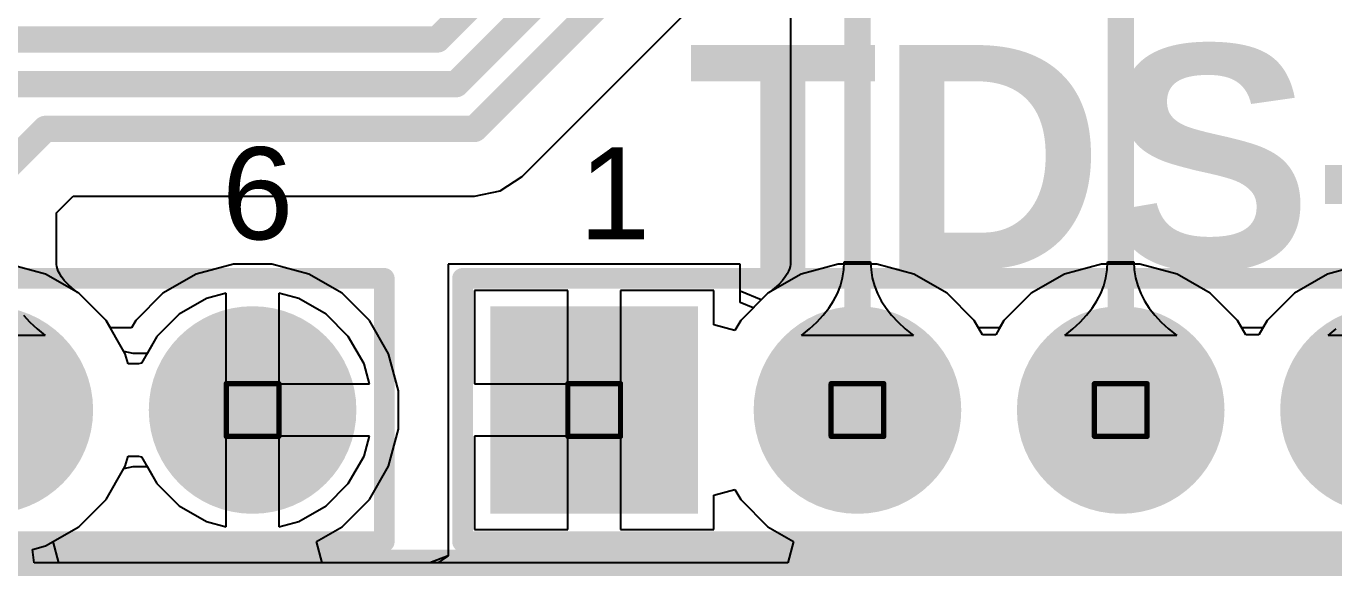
# Model space of a CAD drawing. Header units: inches. Extents: x -3 to 5437, y -3 to 5435.
# Drawn here: x 47.67 to 60.29, y -2.91 to 2.4 of the extents above; entities that cross this region are included whole.
import ezdxf

# ---------------------------------------------------------------- set-up
doc = ezdxf.new("R2010")
doc.units = ezdxf.units.IN
for name, color, linetype in [('Board Outline', 216, 'Continuous'), ('Bottom Layer', 5, 'Continuous'), ('Bottom Solder', 6, 'Continuous'), ('Drill Drawing', 1, 'Continuous'), ('GND', 16, 'Continuous'), ('Multi-Layer', 9, 'Continuous'), ('Pad Holes', 156, 'Continuous'), ('PWR', 76, 'Continuous'), ('Top Layer', 1, 'Continuous'), ('Top Overlay', 2, 'Continuous'), ('Top Solder', 216, 'Continuous')]:
    doc.layers.add(name, color=color, linetype=linetype)
doc.styles.add('Arial', font='', dxfattribs={"height": 0.2})
doc.styles.add('Arial_Bold', font='', dxfattribs={"height": 0.2})
doc.styles.get('Arial').set_extended_font_data('Arial')
doc.styles.get('Arial_Bold').set_extended_font_data('Arial', bold=True)

# ---------------------------------------------------------------- blocks, each defined once
blk = doc.blocks.new('HDR1X6_463')
at = {"layer": 'Bottom Layer'}
blk.add_hatch(color=5, dxfattribs=at).paths.add_polyline_path([(-0.8999994699999999, 0.8999994699999999), (0.8999994699999999, 0.8999994699999999), (0.8999994699999999, -0.8999994699999999), (-0.8999994699999999, -0.8999994699999999)])
h = blk.add_hatch(color=5, dxfattribs=at)
edge = h.paths.add_edge_path()
edge.add_arc((2.54, 0), 0.8999982, 0, 360)
h = blk.add_hatch(color=5, dxfattribs=at)
edge = h.paths.add_edge_path()
edge.add_arc((5.08, 0), 0.8999982, 0, 360)
h = blk.add_hatch(color=5, dxfattribs=at)
edge = h.paths.add_edge_path()
edge.add_arc((7.619999999999999, 0), 0.8999982, 0, 360)
at = {"layer": 'Bottom Solder'}
blk.add_hatch(color=6, dxfattribs=at).paths.add_polyline_path([(-1.00159947, 1.00159947), (1.00159947, 1.00159947), (1.00159947, -1.00159947), (-1.00159947, -1.00159947)])
h = blk.add_hatch(color=6, dxfattribs=at)
edge = h.paths.add_edge_path()
edge.add_arc((2.54, 0), 1.0015982, 0, 360)
h = blk.add_hatch(color=6, dxfattribs=at)
edge = h.paths.add_edge_path()
edge.add_arc((5.08, 0), 1.0015982, 0, 360)
h = blk.add_hatch(color=6, dxfattribs=at)
edge = h.paths.add_edge_path()
edge.add_arc((7.619999999999999, 0), 1.0015982, 0, 360)
at = {"layer": 'GND'}
blk.add_hatch(color=16, dxfattribs=at).paths.add_polyline_path([(-0.8999994699999999, 0.8999994699999999), (0.8999994699999999, 0.8999994699999999), (0.8999994699999999, -0.8999994699999999), (-0.8999994699999999, -0.8999994699999999)])
h = blk.add_hatch(color=16, dxfattribs=at)
edge = h.paths.add_edge_path()
edge.add_arc((2.54, 0), 0.8999982, 0, 360)
h = blk.add_hatch(color=16, dxfattribs=at)
edge = h.paths.add_edge_path()
edge.add_arc((5.08, 0), 0.8999982, 0, 360)
h = blk.add_hatch(color=16, dxfattribs=at)
edge = h.paths.add_edge_path()
edge.add_arc((7.619999999999999, 0), 0.8999982, 0, 360)
at = {"layer": 'Multi-Layer'}
blk.add_hatch(color=9, dxfattribs=at).paths.add_polyline_path([(-0.8999994699999999, 0.8999994699999999), (0.8999994699999999, 0.8999994699999999), (0.8999994699999999, -0.8999994699999999), (-0.8999994699999999, -0.8999994699999999)])
h = blk.add_hatch(color=9, dxfattribs=at)
edge = h.paths.add_edge_path()
edge.add_arc((2.54, 0), 0.8999982, 0, 360)
h = blk.add_hatch(color=9, dxfattribs=at)
edge = h.paths.add_edge_path()
edge.add_arc((5.08, 0), 0.8999982, 0, 360)
h = blk.add_hatch(color=9, dxfattribs=at)
edge = h.paths.add_edge_path()
edge.add_arc((7.619999999999999, 0), 0.8999982, 0, 360)
at = {"layer": 'Pad Holes'}
h = blk.add_hatch(color=7, dxfattribs=at)
edge = h.paths.add_edge_path()
edge.add_arc((0, 0), 0.4499991, 0, 360)
h = blk.add_hatch(color=7, dxfattribs=at)
edge = h.paths.add_edge_path()
edge.add_arc((2.54, 0), 0.4499991, 0, 360)
h = blk.add_hatch(color=7, dxfattribs=at)
edge = h.paths.add_edge_path()
edge.add_arc((5.08, 0), 0.4499991, 0, 360)
at = {"layer": 'PWR'}
blk.add_hatch(color=76, dxfattribs=at).paths.add_polyline_path([(-0.8999994699999999, 0.8999994699999999), (0.8999994699999999, 0.8999994699999999), (0.8999994699999999, -0.8999994699999999), (-0.8999994699999999, -0.8999994699999999)])
h = blk.add_hatch(color=76, dxfattribs=at)
edge = h.paths.add_edge_path()
edge.add_arc((2.54, 0), 0.8999982, 0, 360)
h = blk.add_hatch(color=76, dxfattribs=at)
edge = h.paths.add_edge_path()
edge.add_arc((5.08, 0), 0.8999982, 0, 360)
h = blk.add_hatch(color=76, dxfattribs=at)
edge = h.paths.add_edge_path()
edge.add_arc((7.619999999999999, 0), 0.8999982, 0, 360)
at = {"layer": 'Top Layer'}
blk.add_hatch(color=1, dxfattribs=at).paths.add_polyline_path([(-0.8999994699999999, 0.8999994699999999), (0.8999994699999999, 0.8999994699999999), (0.8999994699999999, -0.8999994699999999), (-0.8999994699999999, -0.8999994699999999)])
h = blk.add_hatch(color=1, dxfattribs=at)
edge = h.paths.add_edge_path()
edge.add_arc((2.54, 0), 0.8999982, 0, 360)
h = blk.add_hatch(color=1, dxfattribs=at)
edge = h.paths.add_edge_path()
edge.add_arc((5.08, 0), 0.8999982, 0, 360)
h = blk.add_hatch(color=1, dxfattribs=at)
edge = h.paths.add_edge_path()
edge.add_arc((7.619999999999999, 0), 0.8999982, 0, 360)
at = {"layer": 'Top Solder'}
blk.add_hatch(color=216, dxfattribs=at).paths.add_polyline_path([(-1.00159947, 1.00159947), (1.00159947, 1.00159947), (1.00159947, -1.00159947), (-1.00159947, -1.00159947)])
h = blk.add_hatch(color=216, dxfattribs=at)
edge = h.paths.add_edge_path()
edge.add_arc((2.54, 0), 1.0015982, 0, 360)
h = blk.add_hatch(color=216, dxfattribs=at)
edge = h.paths.add_edge_path()
edge.add_arc((5.08, 0), 1.0015982, 0, 360)
h = blk.add_hatch(color=216, dxfattribs=at)
edge = h.paths.add_edge_path()
edge.add_arc((7.619999999999999, 0), 1.0015982, 0, 360)
at = {"layer": 'Top Overlay'}
for points in [[(-1.27, -1.27, 0.1999996, 0.1999996, 0), (-1.27, 1.27, 0.1999996, 0.1999996, 0)], [(-1.27, 1.27, 0.1999996, 0.1999996, 0), (13.97, 1.27, 0.1999996, 0.1999996, 0)], [(-1.27, -1.27, 0.1999996, 0.1999996, 0), (13.97, -1.27, 0.1999996, 0.1999996, 0)]]:
    blk.add_lwpolyline(points, format="xyseb", dxfattribs=at)
for points in [[(-1.3199999, 1.27, 0.0999998, 0.0999998, 1), (-1.2200001, 1.27, 0.0999998, 0.0999998, 1)], [(-1.3199999, 1.27, 0.0999998, 0.0999998, 1), (-1.2200001, 1.27, 0.0999998, 0.0999998, 1)], [(-1.3199999, -1.27, 0.0999998, 0.0999998, 1), (-1.2200001, -1.27, 0.0999998, 0.0999998, 1)], [(-1.3199999, -1.27, 0.0999998, 0.0999998, 1), (-1.2200001, -1.27, 0.0999998, 0.0999998, 1)]]:
    blk.add_lwpolyline(points, format="xyseb", close=True, dxfattribs=at)
blk = doc.blocks.new('HDR1X6_464')
at = {"layer": 'Bottom Layer'}
h = blk.add_hatch(color=5, dxfattribs=at)
edge = h.paths.add_edge_path()
edge.add_arc((10.16, 0), 0.8999982, 0, 360)
h = blk.add_hatch(color=5, dxfattribs=at)
edge = h.paths.add_edge_path()
edge.add_arc((12.7, 0), 0.8999982, 0, 360)
at = {"layer": 'Bottom Solder'}
h = blk.add_hatch(color=6, dxfattribs=at)
edge = h.paths.add_edge_path()
edge.add_arc((10.16, 0), 1.0015982, 0, 360)
h = blk.add_hatch(color=6, dxfattribs=at)
edge = h.paths.add_edge_path()
edge.add_arc((12.7, 0), 1.0015982, 0, 360)
at = {"layer": 'GND'}
h = blk.add_hatch(color=16, dxfattribs=at)
edge = h.paths.add_edge_path()
edge.add_arc((10.16, 0), 0.8999982, 0, 360)
h = blk.add_hatch(color=16, dxfattribs=at)
edge = h.paths.add_edge_path()
edge.add_arc((12.7, 0), 0.8999982, 0, 360)
at = {"layer": 'Multi-Layer'}
h = blk.add_hatch(color=9, dxfattribs=at)
edge = h.paths.add_edge_path()
edge.add_arc((10.16, 0), 0.8999982, 0, 360)
h = blk.add_hatch(color=9, dxfattribs=at)
edge = h.paths.add_edge_path()
edge.add_arc((12.7, 0), 0.8999982, 0, 360)
at = {"layer": 'Pad Holes'}
h = blk.add_hatch(color=7, dxfattribs=at)
edge = h.paths.add_edge_path()
edge.add_arc((10.16, 0), 0.4499991, 0, 360)
h = blk.add_hatch(color=7, dxfattribs=at)
edge = h.paths.add_edge_path()
edge.add_arc((12.7, 0), 0.4499991, 0, 360)
at = {"layer": 'PWR'}
h = blk.add_hatch(color=76, dxfattribs=at)
edge = h.paths.add_edge_path()
edge.add_arc((10.16, 0), 0.8999982, 0, 360)
h = blk.add_hatch(color=76, dxfattribs=at)
edge = h.paths.add_edge_path()
edge.add_arc((12.7, 0), 0.8999982, 0, 360)
at = {"layer": 'Top Layer'}
h = blk.add_hatch(color=1, dxfattribs=at)
edge = h.paths.add_edge_path()
edge.add_arc((10.16, 0), 0.8999982, 0, 360)
h = blk.add_hatch(color=1, dxfattribs=at)
edge = h.paths.add_edge_path()
edge.add_arc((12.7, 0), 0.8999982, 0, 360)
at = {"layer": 'Top Solder'}
h = blk.add_hatch(color=216, dxfattribs=at)
edge = h.paths.add_edge_path()
edge.add_arc((10.16, 0), 1.0015982, 0, 360)
h = blk.add_hatch(color=216, dxfattribs=at)
edge = h.paths.add_edge_path()
edge.add_arc((12.7, 0), 1.0015982, 0, 360)
at = {"layer": 'Top Overlay'}
for points in [[(-1.27, 1.27, 0.1999996, 0.1999996, 0), (13.97, 1.27, 0.1999996, 0.1999996, 0)], [(13.97, -1.27, 0.1999996, 0.1999996, 0), (13.97, 1.27, 0.1999996, 0.1999996, 0)], [(-1.27, -1.27, 0.1999996, 0.1999996, 0), (13.97, -1.27, 0.1999996, 0.1999996, 0)]]:
    blk.add_lwpolyline(points, format="xyseb", dxfattribs=at)
for points in [[(13.9200001, 1.27, 0.0999998, 0.0999998, 1), (14.0199999, 1.27, 0.0999998, 0.0999998, 1)], [(13.9200001, 1.27, 0.0999998, 0.0999998, 1), (14.0199999, 1.27, 0.0999998, 0.0999998, 1)], [(13.9200001, -1.27, 0.0999998, 0.0999998, 1), (14.0199999, -1.27, 0.0999998, 0.0999998, 1)], [(13.9200001, -1.27, 0.0999998, 0.0999998, 1), (14.0199999, -1.27, 0.0999998, 0.0999998, 1)]]:
    blk.add_lwpolyline(points, format="xyseb", close=True, dxfattribs=at)

msp = doc.modelspace()

# ---------------------------------------------------------------- linework, layer by layer
at = {"layer": 'Board Outline'}
msp.add_lwpolyline([(-2.77697438, -2.77960836, 0.254, 0.254, 0), (202.22302456, -2.77960836, 0.254, 0.254, 0)], format="xyseb", dxfattribs=at)
at = {"layer": 'Bottom Layer'}
for p, q in [((52.45619937999999, 0.9480169), (54.92775654, 3.41957406)), ((55.0450893, 3.37097116), (55.0450893, 0.09671049999999999)), ((52.24615408, 0.8076692), (52.45619937999999, 0.9480169)), ((47.96432114, 0.5963386599999999), (48.12636806, 0.75838558)), ((48.12636806, 0.75838558), (51.99838978, 0.75838558)), ((51.99838978, 0.75838558), (52.24615408, 0.8076692)), ((47.96432114, 0.09671049999999999), (47.96432114, 0.5963386599999999)), ((47.9674428, 0.07718806), (47.96432114, 0.09671049999999999)), ((47.97344482, 0.05518911999999999), (47.9674428, 0.07718806)), ((47.982505, 0.03204717999999999), (47.97344482, 0.05518911999999999)), ((47.99574347999999, 0.006398259999999999), (47.982505, 0.03204717999999999)), ((48.01450138, -0.02257806), (47.99574347999999, 0.006398259999999999)), ((54.56052841999999, 0.10164826), (51.74453202, 0.10164826)), ((51.74453202, 0.10164826), (51.74453202, -2.7143456)), ((54.56052841999999, -0.2675382), (54.56052841999999, 0.10164826)), ((55.01366188, 0.006388099999999999), (54.99490906, -0.0225806)), ((55.0269029, 0.03204464), (55.01366188, 0.006388099999999999)), ((55.03596562, 0.05519166), (55.0269029, 0.03204464)), ((55.04196764, 0.07718806), (55.03596562, 0.05519166)), ((55.0450893, 0.09671049999999999), (55.04196764, 0.07718806)), ((55.54901006, -0.03219449999999999), (55.56140017999999, 0.04530852)), ((55.56140017999999, 0.04530852), (55.56553022, 0.12464288)), ((55.56553022, 0.12464288), (55.81953022, 0.12464288)), ((55.81953022, 0.12464288), (55.82366025999999, 0.04530852)), ((55.82366025999999, 0.04530852), (55.83605038, -0.03219449999999999)), ((58.08901006, -0.03219449999999999), (58.10140017999999, 0.04530852)), ((58.10140017999999, 0.04530852), (58.10553021999999, 0.12464288)), ((58.10553021999999, 0.12464288), (58.35953022, 0.12464288)), ((58.35953022, 0.12464288), (58.36366026, 0.04530852)), ((58.36366026, 0.04530852), (58.37605038, -0.03219449999999999)), ((48.04014014, -0.05522214), (48.01450138, -0.02257806)), ((48.07373672, -0.0913003), (48.04014014, -0.05522214)), ((48.11622838, -0.1304544), (48.07373672, -0.0913003)), ((54.93566102, -0.09131299999999999), (54.89318206, -0.1304544)), ((54.96927792, -0.05521452), (54.93566102, -0.09131299999999999)), ((54.99490906, -0.0225806), (54.96927792, -0.05521452)), ((55.49944958, -0.1817116), (55.52835986, -0.10786872)), ((55.52835986, -0.10786872), (55.54901006, -0.03219449999999999)), ((55.83605038, -0.03219449999999999), (55.85670057999999, -0.10786872)), ((55.85670057999999, -0.10786872), (55.88561086, -0.1817116)), ((58.03944958, -0.1817116), (58.06835985999999, -0.10786872)), ((58.06835985999999, -0.10786872), (58.08901006, -0.03219449999999999)), ((58.37605038, -0.03219449999999999), (58.39670058, -0.10786872)), ((58.39670058, -0.10786872), (58.42561085999999, -0.1817116)), ((48.1679885, -0.17192244), (48.11622838, -0.1304544)), ((48.18140986, -0.17967198), (48.1679885, -0.17192244)), ((48.21925332, -0.21751544), (48.18140986, -0.17967198)), ((48.22312682, -0.2201037), (48.21925332, -0.21751544)), ((48.22571508, -0.2239772), (48.22312682, -0.2201037)), ((48.44355818, -0.4418203), (48.22571508, -0.2239772)), ((49.41145312, -0.23099522), (49.14830911999999, -0.38292278)), ((49.60288022, -0.17970246), (49.41145312, -0.23099522)), ((49.60288022, -1.30634994), (49.60288022, -0.17970246)), ((50.30230732, -0.23099522), (50.11088022, -0.17970246)), ((50.11088022, -0.17970246), (50.11088022, -1.05234994)), ((50.56545131999999, -0.38292278), (50.30230732, -0.23099522)), ((54.78369536, -0.2239772), (54.68752842, -0.32014414)), ((54.78628362, -0.2201037), (54.78369536, -0.2239772)), ((54.79015712, -0.21751544), (54.78628362, -0.2201037)), ((54.82800058, -0.17967198), (54.79015712, -0.21751544)), ((54.84141939999999, -0.17192498), (54.82800058, -0.17967198)), ((54.89318206, -0.1304544), (54.84141939999999, -0.17192498)), ((55.46227921999999, -0.2537282199999999), (55.49944958, -0.1817116)), ((55.88561086, -0.1817116), (55.92278122, -0.2537282199999999)), ((58.00227922, -0.2537282199999999), (58.03944958, -0.1817116)), ((58.42561085999999, -0.1817116), (58.46278121999999, -0.2537282199999999)), ((54.68752842, -0.32014414), (54.56052841999999, -0.2675382)), ((55.3631608, -0.3922649), (55.41685132, -0.32391096)), ((55.41685132, -0.32391096), (55.46227921999999, -0.2537282199999999)), ((55.92278122, -0.2537282199999999), (55.96820912, -0.32391096)), ((55.96820912, -0.32391096), (56.02189964, -0.3922649)), ((57.90316079999999, -0.3922649), (57.95685132, -0.32391096)), ((57.95685132, -0.32391096), (58.00227922, -0.2537282199999999)), ((58.46278121999999, -0.2537282199999999), (58.50820912, -0.32391096)), ((58.50820912, -0.32391096), (58.56189963999999, -0.3922649)), ((47.64624963999999, -0.3922649), (47.70820024, -0.45879004)), ((47.70820024, -0.45879004), (47.77841092, -0.52348638)), ((48.62892484, -0.7628839199999999), (48.44355818, -0.4418203)), ((49.14830911999999, -0.38292278), (48.93345306, -0.5977788399999999)), ((50.78030738, -0.5977788399999999), (50.56545131999999, -0.38292278)), ((55.23099952, -0.52348638), (55.3012102, -0.45879004)), ((55.3012102, -0.45879004), (55.3631608, -0.3922649)), ((56.02189964, -0.3922649), (56.08385024, -0.45879004)), ((56.08385024, -0.45879004), (56.15406092, -0.52348638)), ((57.77099952, -0.52348638), (57.8412102, -0.45879004)), ((57.8412102, -0.45879004), (57.90316079999999, -0.3922649)), ((58.56189963999999, -0.3922649), (58.62385024, -0.45879004)), ((58.62385024, -0.45879004), (58.69406091999999, -0.52348638)), ((47.85687914, -0.58635138), (46.77688129999999, -0.58635138)), ((47.77841092, -0.52348638), (47.85687914, -0.58635138)), ((48.93345306, -0.5977788399999999), (48.7850434, -0.85482938)), ((50.93223494, -0.8609228399999999), (50.78030738, -0.5977788399999999)), ((55.15253129999999, -0.58635138), (55.23099952, -0.52348638)), ((56.23252914, -0.58635138), (55.15253129999999, -0.58635138)), ((56.15406092, -0.52348638), (56.23252914, -0.58635138)), ((57.6925313, -0.58635138), (57.77099952, -0.52348638)), ((58.77252914, -0.58635138), (57.6925313, -0.58635138)), ((58.69406091999999, -0.52348638), (58.77252914, -0.58635138)), ((60.2325313, -0.58635138), (60.31099952, -0.52348638)), ((61.31252914, -0.58635138), (60.2325313, -0.58635138)), ((48.65519352, -0.8609203), (48.62892484, -0.7628839199999999)), ((48.7559604, -0.8609203), (48.65519352, -0.8609203)), ((48.7850434, -0.85482938), (48.7559604, -0.8609203)), ((50.9835277, -1.05234994), (50.93223494, -0.8609228399999999)), ((50.11088022, -1.05234994), (50.9835277, -1.05234994)), ((49.60288022, -2.43299742), (49.60288022, -1.30634994)), ((50.9835277, -1.56034994), (50.11088022, -1.56034994)), ((50.11088022, -1.56034994), (50.11088022, -2.43299742)), ((50.93223494, -1.75177704), (50.9835277, -1.56034994)), ((48.62892484, -1.84981596), (48.65519352, -1.75177958)), ((48.65519352, -1.75177958), (48.7559604, -1.75177958)), ((48.7559604, -1.75177958), (48.7850434, -1.7578705)), ((48.7850434, -1.7578705), (48.93345306, -2.01492104)), ((50.78030738, -2.01492104), (50.93223494, -1.75177704)), ((48.44355818, -2.17087958), (48.62892484, -1.84981596)), ((48.93345306, -2.01492104), (49.14830911999999, -2.2297771)), ((50.56545131999999, -2.2297771), (50.78030738, -2.01492104)), ((48.18140986, -2.4330279), (48.44355818, -2.17087958)), ((49.14830911999999, -2.2297771), (49.41145312, -2.38170466)), ((50.30230732, -2.38170466), (50.56545131999999, -2.2297771)), ((49.41145312, -2.38170466), (49.60288022, -2.43299742)), ((50.11088022, -2.43299742), (50.30230732, -2.38170466)), ((47.86034624, -2.61839456), (48.18140986, -2.4330279)), ((47.73277727999999, -2.65257788), (47.86034624, -2.61839456)), ((47.7494981, -2.77957788), (47.73277727999999, -2.65257788)), ((51.74453202, -2.7143456), (51.64454999999999, -2.77957788)), ((51.64454999999999, -2.77957788), (47.7494981, -2.77957788))]:
    msp.add_line(p, q, dxfattribs=at)
for points in [[(51.64067649999999, 2.2694265, 0.254, 0.254, 0), (59.40073717999999, 10.02948718, 0.254, 0.254, 0)], [(51.81953314, 1.8376265, 0.254, 0.254, 0), (59.57959381999999, 9.59768718, 0.254, 0.254, 0)], [(51.99838978, 1.4058265, 0.254, 0.254, 0), (59.75845045999999, 9.16588718, 0.254, 0.254, 0)], [(58.23253022, -1.30634994, 0.254, 0.254, 0), (58.23253022, 6.39536694, 0.254, 0.254, 0)], [(55.69253021999999, -1.30634994, 0.254, 0.254, 0), (55.69253021999999, 4.4893103, 0.254, 0.254, 0)], [(42.72743296, 2.2694265, 0.254, 0.254, 0), (51.64067649999999, 2.2694265, 0.254, 0.254, 0)], [(45.29278978, 1.8376265, 0.254, 0.254, 0), (51.81953314, 1.8376265, 0.254, 0.254, 0)], [(47.31688022, 0.8645169399999999, 0.254, 0.254, 0), (47.85818978, 1.4058265, 0.254, 0.254, 0)], [(47.85818978, 1.4058265, 0.254, 0.254, 0), (51.99838978, 1.4058265, 0.254, 0.254, 0)]]:
    msp.add_lwpolyline(points, format="xyseb", dxfattribs=at)
for points in [[(51.57717649999999, 2.2694265, 0.127, 0.127, 1), (51.7041765, 2.2694265, 0.127, 0.127, 1)], [(51.57717649999999, 2.2694265, 0.127, 0.127, 1), (51.7041765, 2.2694265, 0.127, 0.127, 1)], [(51.75603313999999, 1.8376265, 0.127, 0.127, 1), (51.88303314, 1.8376265, 0.127, 0.127, 1)], [(51.75603313999999, 1.8376265, 0.127, 0.127, 1), (51.88303314, 1.8376265, 0.127, 0.127, 1)], [(47.79468978, 1.4058265, 0.127, 0.127, 1), (47.92168978, 1.4058265, 0.127, 0.127, 1)], [(47.79468978, 1.4058265, 0.127, 0.127, 1), (47.92168978, 1.4058265, 0.127, 0.127, 1)], [(51.93488977999999, 1.4058265, 0.127, 0.127, 1), (52.06188978, 1.4058265, 0.127, 0.127, 1)], [(51.93488977999999, 1.4058265, 0.127, 0.127, 1), (52.06188978, 1.4058265, 0.127, 0.127, 1)], [(55.62903022, -1.30634994, 0.127, 0.127, 1), (55.75603022, -1.30634994, 0.127, 0.127, 1)], [(58.16903022, -1.30634994, 0.127, 0.127, 1), (58.29603022, -1.30634994, 0.127, 0.127, 1)]]:
    msp.add_lwpolyline(points, format="xyseb", close=True, dxfattribs=at)
at = {"layer": 'Drill Drawing'}
for points in [[(49.60288022, -1.05234994, 0.0508, 0.0508, 0), (50.11088022, -1.05234994, 0.0508, 0.0508, 0)], [(49.60288022, -1.56034994, 0.0508, 0.0508, 0), (49.60288022, -1.05234994, 0.0508, 0.0508, 0)], [(50.11088022, -1.56034994, 0.0508, 0.0508, 0), (50.11088022, -1.05234994, 0.0508, 0.0508, 0)], [(52.89853022, -1.05234994, 0.0508, 0.0508, 0), (53.40653022, -1.05234994, 0.0508, 0.0508, 0)], [(52.89853022, -1.56034994, 0.0508, 0.0508, 0), (52.89853022, -1.05234994, 0.0508, 0.0508, 0)], [(53.40653022, -1.56034994, 0.0508, 0.0508, 0), (53.40653022, -1.05234994, 0.0508, 0.0508, 0)], [(55.43853021999999, -1.05234994, 0.0508, 0.0508, 0), (55.94653021999999, -1.05234994, 0.0508, 0.0508, 0)], [(55.43853021999999, -1.56034994, 0.0508, 0.0508, 0), (55.43853021999999, -1.05234994, 0.0508, 0.0508, 0)], [(55.94653021999999, -1.56034994, 0.0508, 0.0508, 0), (55.94653021999999, -1.05234994, 0.0508, 0.0508, 0)], [(57.97853022, -1.05234994, 0.0508, 0.0508, 0), (58.48653021999999, -1.05234994, 0.0508, 0.0508, 0)], [(57.97853022, -1.56034994, 0.0508, 0.0508, 0), (57.97853022, -1.05234994, 0.0508, 0.0508, 0)], [(58.48653021999999, -1.56034994, 0.0508, 0.0508, 0), (58.48653021999999, -1.05234994, 0.0508, 0.0508, 0)], [(49.60288022, -1.56034994, 0.0508, 0.0508, 0), (50.11088022, -1.56034994, 0.0508, 0.0508, 0)], [(52.89853022, -1.56034994, 0.0508, 0.0508, 0), (53.40653022, -1.56034994, 0.0508, 0.0508, 0)], [(55.43853021999999, -1.56034994, 0.0508, 0.0508, 0), (55.94653021999999, -1.56034994, 0.0508, 0.0508, 0)], [(57.97853022, -1.56034994, 0.0508, 0.0508, 0), (58.48653021999999, -1.56034994, 0.0508, 0.0508, 0)]]:
    msp.add_lwpolyline(points, format="xyseb", dxfattribs=at)
for points in [[(49.59018021999999, -1.05234994, 0.0254, 0.0254, 1), (49.61558022, -1.05234994, 0.0254, 0.0254, 1)], [(49.59018021999999, -1.05234994, 0.0254, 0.0254, 1), (49.61558022, -1.05234994, 0.0254, 0.0254, 1)], [(50.09818022, -1.05234994, 0.0254, 0.0254, 1), (50.12358022, -1.05234994, 0.0254, 0.0254, 1)], [(50.09818022, -1.05234994, 0.0254, 0.0254, 1), (50.12358022, -1.05234994, 0.0254, 0.0254, 1)], [(52.88583022, -1.05234994, 0.0254, 0.0254, 1), (52.91123021999999, -1.05234994, 0.0254, 0.0254, 1)], [(52.88583022, -1.05234994, 0.0254, 0.0254, 1), (52.91123021999999, -1.05234994, 0.0254, 0.0254, 1)], [(53.39383022, -1.05234994, 0.0254, 0.0254, 1), (53.41923022, -1.05234994, 0.0254, 0.0254, 1)], [(53.39383022, -1.05234994, 0.0254, 0.0254, 1), (53.41923022, -1.05234994, 0.0254, 0.0254, 1)], [(55.42583022, -1.05234994, 0.0254, 0.0254, 1), (55.45123022, -1.05234994, 0.0254, 0.0254, 1)], [(55.42583022, -1.05234994, 0.0254, 0.0254, 1), (55.45123022, -1.05234994, 0.0254, 0.0254, 1)], [(55.93383022, -1.05234994, 0.0254, 0.0254, 1), (55.95923021999999, -1.05234994, 0.0254, 0.0254, 1)], [(55.93383022, -1.05234994, 0.0254, 0.0254, 1), (55.95923021999999, -1.05234994, 0.0254, 0.0254, 1)], [(57.96583022, -1.05234994, 0.0254, 0.0254, 1), (57.99123022, -1.05234994, 0.0254, 0.0254, 1)], [(57.96583022, -1.05234994, 0.0254, 0.0254, 1), (57.99123022, -1.05234994, 0.0254, 0.0254, 1)], [(58.47383022, -1.05234994, 0.0254, 0.0254, 1), (58.49923022, -1.05234994, 0.0254, 0.0254, 1)], [(58.47383022, -1.05234994, 0.0254, 0.0254, 1), (58.49923022, -1.05234994, 0.0254, 0.0254, 1)], [(49.59018021999999, -1.56034994, 0.0254, 0.0254, 1), (49.61558022, -1.56034994, 0.0254, 0.0254, 1)], [(49.59018021999999, -1.56034994, 0.0254, 0.0254, 1), (49.61558022, -1.56034994, 0.0254, 0.0254, 1)], [(50.09818022, -1.56034994, 0.0254, 0.0254, 1), (50.12358022, -1.56034994, 0.0254, 0.0254, 1)], [(50.09818022, -1.56034994, 0.0254, 0.0254, 1), (50.12358022, -1.56034994, 0.0254, 0.0254, 1)], [(52.88583022, -1.56034994, 0.0254, 0.0254, 1), (52.91123021999999, -1.56034994, 0.0254, 0.0254, 1)], [(52.88583022, -1.56034994, 0.0254, 0.0254, 1), (52.91123021999999, -1.56034994, 0.0254, 0.0254, 1)], [(53.39383022, -1.56034994, 0.0254, 0.0254, 1), (53.41923022, -1.56034994, 0.0254, 0.0254, 1)], [(53.39383022, -1.56034994, 0.0254, 0.0254, 1), (53.41923022, -1.56034994, 0.0254, 0.0254, 1)], [(55.42583022, -1.56034994, 0.0254, 0.0254, 1), (55.45123022, -1.56034994, 0.0254, 0.0254, 1)], [(55.42583022, -1.56034994, 0.0254, 0.0254, 1), (55.45123022, -1.56034994, 0.0254, 0.0254, 1)], [(55.93383022, -1.56034994, 0.0254, 0.0254, 1), (55.95923021999999, -1.56034994, 0.0254, 0.0254, 1)], [(55.93383022, -1.56034994, 0.0254, 0.0254, 1), (55.95923021999999, -1.56034994, 0.0254, 0.0254, 1)], [(57.96583022, -1.56034994, 0.0254, 0.0254, 1), (57.99123022, -1.56034994, 0.0254, 0.0254, 1)], [(57.96583022, -1.56034994, 0.0254, 0.0254, 1), (57.99123022, -1.56034994, 0.0254, 0.0254, 1)], [(58.47383022, -1.56034994, 0.0254, 0.0254, 1), (58.49923022, -1.56034994, 0.0254, 0.0254, 1)], [(58.47383022, -1.56034994, 0.0254, 0.0254, 1), (58.49923022, -1.56034994, 0.0254, 0.0254, 1)]]:
    msp.add_lwpolyline(points, format="xyseb", close=True, dxfattribs=at)
at = {"layer": 'GND'}
for p, q in [((47.86034624, 0.00569468), (47.50224688, 0.10164826)), ((48.18140986, -0.17967198), (47.86034624, 0.00569468)), ((54.56052841999999, 0.10164826), (51.74453202, 0.10164826)), ((51.74453202, 0.10164826), (51.74453202, -2.5763982)), ((54.56052841999999, -0.15977362), (54.56052841999999, 0.10164826)), ((55.1490642, 0.00569468), (54.82800058, -0.17967198)), ((55.50716356, 0.10164826), (55.1490642, 0.00569468)), ((55.87789687999999, 0.10164826), (55.50716356, 0.10164826)), ((56.23599624, 0.00569468), (55.87789687999999, 0.10164826)), ((56.55705986, -0.17967198), (56.23599624, 0.00569468)), ((57.6890642, 0.00569468), (57.36800057999999, -0.17967198)), ((58.04716355999999, 0.10164826), (57.6890642, 0.00569468)), ((58.41789687999999, 0.10164826), (58.04716355999999, 0.10164826)), ((58.77599623999999, 0.00569468), (58.41789687999999, 0.10164826)), ((59.09705985999999, -0.17967198), (58.77599623999999, 0.00569468)), ((60.2290642, 0.00569468), (59.90800057999999, -0.17967198)), ((60.58716356, 0.10164826), (60.2290642, 0.00569468)), ((48.44355818, -0.4418203), (48.18140986, -0.17967198)), ((49.41145312, -0.23099522), (49.14830911999999, -0.38292278)), ((49.60288022, -0.17970246), (49.41145312, -0.23099522)), ((49.60288022, -1.30634994), (49.60288022, -0.17970246)), ((50.30230732, -0.23099522), (50.11088022, -0.17970246)), ((50.11088022, -0.17970246), (50.11088022, -1.05234994)), ((50.56545131999999, -0.38292278), (50.30230732, -0.23099522)), ((54.76372841999999, -0.24394414), (54.56052841999999, -0.15977362)), ((54.82800058, -0.17967198), (54.76372841999999, -0.24394414)), ((56.81920818, -0.4418203), (56.55705986, -0.17967198)), ((57.36800057999999, -0.17967198), (57.10585226, -0.4418203)), ((59.35920818, -0.4418203), (59.09705985999999, -0.17967198)), ((59.90800057999999, -0.17967198), (59.64585225999999, -0.4418203)), ((48.6162096, -0.74085958), (48.44355818, -0.4418203)), ((49.14830911999999, -0.38292278), (48.93345306, -0.5977788399999999)), ((50.78030738, -0.5977788399999999), (50.56545131999999, -0.38292278)), ((56.86093021999999, -0.5140833), (56.81920818, -0.4418203)), ((57.10585226, -0.4418203), (57.06413022, -0.5140833)), ((59.40093021999999, -0.5140833), (59.35920818, -0.4418203)), ((59.64585225999999, -0.4418203), (59.60413021999999, -0.5140833)), ((48.93345306, -0.5977788399999999), (48.83892442, -0.7615046999999999)), ((50.93223494, -0.8609228399999999), (50.78030738, -0.5977788399999999)), ((57.06413022, -0.5140833), (56.86093021999999, -0.5140833)), ((59.60413021999999, -0.5140833), (59.40093021999999, -0.5140833)), ((48.70475146, -0.76238608), (48.6162096, -0.74085958)), ((48.83892442, -0.7615046999999999), (48.70475146, -0.76238608)), ((50.9835277, -1.05234994), (50.93223494, -0.8609228399999999)), ((50.11088022, -1.05234994), (50.9835277, -1.05234994)), ((49.60288022, -2.43299742), (49.60288022, -1.30634994)), ((50.9835277, -1.56034994), (50.11088022, -1.56034994)), ((50.11088022, -1.56034994), (50.11088022, -2.43299742)), ((50.93223494, -1.75177704), (50.9835277, -1.56034994)), ((50.78030738, -2.01492104), (50.93223494, -1.75177704)), ((48.44355818, -2.17087958), (48.6162096, -1.8718403)), ((48.6162096, -1.8718403), (48.70475146, -1.8503138)), ((48.70475146, -1.8503138), (48.83892442, -1.85119518)), ((48.83892442, -1.85119518), (48.93345306, -2.01492104)), ((48.93345306, -2.01492104), (49.14830911999999, -2.2297771)), ((50.56545131999999, -2.2297771), (50.78030738, -2.01492104)), ((48.18140986, -2.4330279), (48.44355818, -2.17087958)), ((49.14830911999999, -2.2297771), (49.41145312, -2.38170466)), ((50.30230732, -2.38170466), (50.56545131999999, -2.2297771)), ((49.41145312, -2.38170466), (49.60288022, -2.43299742)), ((50.11088022, -2.43299742), (50.30230732, -2.38170466)), ((47.93308167999999, -2.57640074), (48.18140986, -2.4330279)), ((47.98753165999999, -2.77960074), (47.93308167999999, -2.57640074)), ((51.74453202, -2.5763982), (51.74452947999999, -2.7143456)), ((51.74452947999999, -2.7143456), (51.56836016, -2.77960074)), ((51.56836016, -2.77960074), (47.98753165999999, -2.77960074))]:
    msp.add_line(p, q, dxfattribs=at)
at = {"layer": 'PWR'}
for p, q in [((47.86034624, 0.00569468), (47.50224688, 0.10164826)), ((48.18140986, -0.17967198), (47.86034624, 0.00569468)), ((49.3134142, 0.00569468), (48.99235058, -0.17967198)), ((49.67151355999999, 0.10164826), (49.3134142, 0.00569468)), ((50.04224687999999, 0.10164826), (49.67151355999999, 0.10164826)), ((50.40034624, 0.00569468), (50.04224687999999, 0.10164826)), ((50.72140985999999, -0.17967198), (50.40034624, 0.00569468)), ((55.1490642, 0.00569468), (54.82800058, -0.17967198)), ((55.50716356, 0.10164826), (55.1490642, 0.00569468)), ((55.87789687999999, 0.10164826), (55.50716356, 0.10164826)), ((56.23599624, 0.00569468), (55.87789687999999, 0.10164826)), ((56.55705986, -0.17967198), (56.23599624, 0.00569468)), ((57.6890642, 0.00569468), (57.36800057999999, -0.17967198)), ((58.04716355999999, 0.10164826), (57.6890642, 0.00569468)), ((58.41789687999999, 0.10164826), (58.04716355999999, 0.10164826)), ((58.77599623999999, 0.00569468), (58.41789687999999, 0.10164826)), ((59.09705985999999, -0.17967198), (58.77599623999999, 0.00569468)), ((60.2290642, 0.00569468), (59.90800057999999, -0.17967198)), ((60.58716356, 0.10164826), (60.2290642, 0.00569468)), ((48.44355818, -0.4418203), (48.18140986, -0.17967198)), ((48.99235058, -0.17967198), (48.73020226, -0.4418203)), ((50.98355818, -0.4418203), (50.72140985999999, -0.17967198)), ((52.89853022, -0.15235174), (51.99853201999999, -0.15235174)), ((51.99853201999999, -0.15235174), (51.99853201999999, -1.05234994)), ((52.89853022, -1.05234994), (52.89853022, -0.15235174)), ((54.30652842, -0.15235174), (53.40653022, -0.15235174)), ((53.40653022, -0.15235174), (53.40653022, -1.30634994)), ((54.30652842, -0.4845812), (54.30652842, -0.15235174)), ((54.82800058, -0.17967198), (54.56585226, -0.4418203)), ((56.81920818, -0.4418203), (56.55705986, -0.17967198)), ((57.36800057999999, -0.17967198), (57.10585226, -0.4418203)), ((59.35920818, -0.4418203), (59.09705985999999, -0.17967198)), ((59.90800057999999, -0.17967198), (59.64585225999999, -0.4418203)), ((48.48528022, -0.5140833), (48.44355818, -0.4418203)), ((48.73020226, -0.4418203), (48.68848022, -0.5140833)), ((51.16892484, -0.7628839199999999), (50.98355818, -0.4418203)), ((54.50972841999999, -0.53902864), (54.30652842, -0.4845812)), ((54.56585226, -0.4418203), (54.50972841999999, -0.53902864)), ((56.86093021999999, -0.5140833), (56.81920818, -0.4418203)), ((57.10585226, -0.4418203), (57.06413022, -0.5140833)), ((59.40093021999999, -0.5140833), (59.35920818, -0.4418203)), ((59.64585225999999, -0.4418203), (59.60413021999999, -0.5140833)), ((48.68848022, -0.5140833), (48.48528022, -0.5140833)), ((57.06413022, -0.5140833), (56.86093021999999, -0.5140833)), ((59.60413021999999, -0.5140833), (59.40093021999999, -0.5140833)), ((51.26487842, -1.12098328), (51.16892484, -0.7628839199999999)), ((51.26487842, -1.4917166), (51.26487842, -1.12098328)), ((51.99853201999999, -1.05234994), (52.89853022, -1.05234994)), ((53.40653022, -1.30634994), (53.40653022, -2.46034814)), ((51.16892484, -1.84981596), (51.26487842, -1.4917166)), ((52.89853022, -1.56034994), (51.99853201999999, -1.56034994)), ((51.99853201999999, -1.56034994), (51.99853201999999, -2.46034814)), ((52.89853022, -2.46034814), (52.89853022, -1.56034994)), ((50.98355818, -2.17087958), (51.16892484, -1.84981596)), ((54.30652842, -2.12811868), (54.50972841999999, -2.07367124)), ((54.30652842, -2.46034814), (54.30652842, -2.12811868)), ((54.50972841999999, -2.07367124), (54.56585226, -2.17087958)), ((50.72140985999999, -2.4330279), (50.98355818, -2.17087958)), ((54.56585226, -2.17087958), (54.82800058, -2.4330279)), ((50.47310453999999, -2.57638804), (50.72140985999999, -2.4330279)), ((51.99853201999999, -2.46034814), (52.89853022, -2.46034814)), ((53.40653022, -2.46034814), (54.30652842, -2.46034814)), ((54.82800058, -2.4330279), (55.0763059, -2.57638804)), ((50.52755198, -2.77958804), (50.47310453999999, -2.57638804)), ((55.0763059, -2.57638804), (55.02185846, -2.77958804)), ((55.02185846, -2.77958804), (50.52755198, -2.77958804))]:
    msp.add_line(p, q, dxfattribs=at)
at = {"layer": 'Top Layer'}
for p, q in [((47.86034624, 0.00569468), (47.50224688, 0.10164826)), ((48.18140986, -0.17967198), (47.86034624, 0.00569468)), ((54.56052841999999, 0.10164826), (51.74453202, 0.10164826)), ((51.74453202, 0.10164826), (51.74453202, -2.65260074)), ((54.56052841999999, -0.2675382), (54.56052841999999, 0.10164826)), ((55.1490642, 0.00569468), (54.82800058, -0.17967198)), ((55.50716356, 0.10164826), (55.1490642, 0.00569468)), ((55.87789687999999, 0.10164826), (55.50716356, 0.10164826)), ((56.23599624, 0.00569468), (55.87789687999999, 0.10164826)), ((56.55705986, -0.17967198), (56.23599624, 0.00569468)), ((57.6890642, 0.00569468), (57.36800057999999, -0.17967198)), ((58.04716355999999, 0.10164826), (57.6890642, 0.00569468)), ((58.41789687999999, 0.10164826), (58.04716355999999, 0.10164826)), ((58.77599623999999, 0.00569468), (58.41789687999999, 0.10164826)), ((59.09705985999999, -0.17967198), (58.77599623999999, 0.00569468)), ((60.2290642, 0.00569468), (59.90800057999999, -0.17967198)), ((60.58716356, 0.10164826), (60.2290642, 0.00569468)), ((48.44355818, -0.4418203), (48.18140986, -0.17967198)), ((49.41145312, -0.23099522), (49.14830911999999, -0.38292278)), ((49.60288022, -0.17970246), (49.41145312, -0.23099522)), ((49.60288022, -1.30634994), (49.60288022, -0.17970246)), ((50.30230732, -0.23099522), (50.11088022, -0.17970246)), ((50.11088022, -0.17970246), (50.11088022, -1.05234994)), ((50.56545131999999, -0.38292278), (50.30230732, -0.23099522)), ((54.82800058, -0.17967198), (54.68752842, -0.32014414)), ((56.81920818, -0.4418203), (56.55705986, -0.17967198)), ((57.36800057999999, -0.17967198), (57.10585226, -0.4418203)), ((59.35920818, -0.4418203), (59.09705985999999, -0.17967198)), ((59.90800057999999, -0.17967198), (59.64585225999999, -0.4418203)), ((54.68752842, -0.32014414), (54.56052841999999, -0.2675382)), ((48.62892484, -0.7628839199999999), (48.44355818, -0.4418203)), ((49.14830911999999, -0.38292278), (48.93345306, -0.5977788399999999)), ((50.78030738, -0.5977788399999999), (50.56545131999999, -0.38292278)), ((56.89903021999999, -0.58007504), (56.81920818, -0.4418203)), ((57.10585226, -0.4418203), (57.02603022, -0.58007504)), ((59.43903022, -0.58007504), (59.35920818, -0.4418203)), ((59.64585225999999, -0.4418203), (59.56603021999999, -0.58007504)), ((48.93345306, -0.5977788399999999), (48.7850434, -0.85482938)), ((50.93223494, -0.8609228399999999), (50.78030738, -0.5977788399999999)), ((57.02603022, -0.58007504), (56.89903021999999, -0.58007504)), ((59.56603021999999, -0.58007504), (59.43903022, -0.58007504)), ((48.65519352, -0.8609203), (48.62892484, -0.7628839199999999)), ((48.7559604, -0.8609203), (48.65519352, -0.8609203)), ((48.7850434, -0.85482938), (48.7559604, -0.8609203)), ((50.9835277, -1.05234994), (50.93223494, -0.8609228399999999)), ((50.11088022, -1.05234994), (50.9835277, -1.05234994)), ((49.60288022, -2.43299742), (49.60288022, -1.30634994)), ((50.9835277, -1.56034994), (50.11088022, -1.56034994)), ((50.11088022, -1.56034994), (50.11088022, -2.43299742)), ((50.93223494, -1.75177704), (50.9835277, -1.56034994)), ((48.62892484, -1.84981596), (48.65519352, -1.75177958)), ((48.65519352, -1.75177958), (48.7559604, -1.75177958)), ((48.7559604, -1.75177958), (48.7850434, -1.7578705)), ((48.7850434, -1.7578705), (48.93345306, -2.01492104)), ((50.78030738, -2.01492104), (50.93223494, -1.75177704)), ((48.44355818, -2.17087958), (48.62892484, -1.84981596)), ((48.93345306, -2.01492104), (49.14830911999999, -2.2297771)), ((50.56545131999999, -2.2297771), (50.78030738, -2.01492104)), ((48.18140986, -2.4330279), (48.44355818, -2.17087958)), ((49.14830911999999, -2.2297771), (49.41145312, -2.38170466)), ((50.30230732, -2.38170466), (50.56545131999999, -2.2297771)), ((49.41145312, -2.38170466), (49.60288022, -2.43299742)), ((50.11088022, -2.43299742), (50.30230732, -2.38170466)), ((47.86034624, -2.61839456), (48.18140986, -2.4330279)), ((47.73268075999999, -2.65260328), (47.86034624, -2.61839456)), ((47.74940158, -2.77960328), (47.73268075999999, -2.65260328)), ((51.74452947999999, -2.7143456), (51.64456016, -2.77960328)), ((51.74453202, -2.65260074), (51.74452947999999, -2.7143456)), ((51.64456016, -2.77960328), (47.74940158, -2.77960328))]:
    msp.add_line(p, q, dxfattribs=at)
msp.add_lwpolyline([(49.83143704, -1.28090676, 1.27, 1.27, 0), (49.85688021999999, -1.30634994, 1.27, 1.27, 0)], format="xyseb", dxfattribs=at)
for points in [[(49.51393703999999, -1.28090676, 0.635, 0.635, 1), (50.14893703999999, -1.28090676, 0.635, 0.635, 1)], [(49.53938022, -1.30634994, 0.635, 0.635, 1), (50.17438022, -1.30634994, 0.635, 0.635, 1)]]:
    msp.add_lwpolyline(points, format="xyseb", close=True, dxfattribs=at)

# ---------------------------------------------------------------- block references
for name, p in [('HDR1X6_464', (37.15688022, -1.30634994)), ('HDR1X6_463', (53.15253022, -1.30634994))]:
    msp.add_blockref(name, p)

# ---------------------------------------------------------------- texts
at = {"layer": 'Top Overlay', "style": 'Arial_Bold'}
msp.add_text('TDS-3', height=2.159, rotation=360, dxfattribs=at).set_placement((54.05253096, 0.0560578))
at = {"layer": 'Top Overlay', "style": 'Arial'}
for s, p in [('6', (49.56064256, 0.34026602)), ('1', (53.00441266, 0.34026602))]:
    msp.add_text(s, height=0.889, dxfattribs=at).set_placement(p)

doc.saveas('drawing.dxf')
